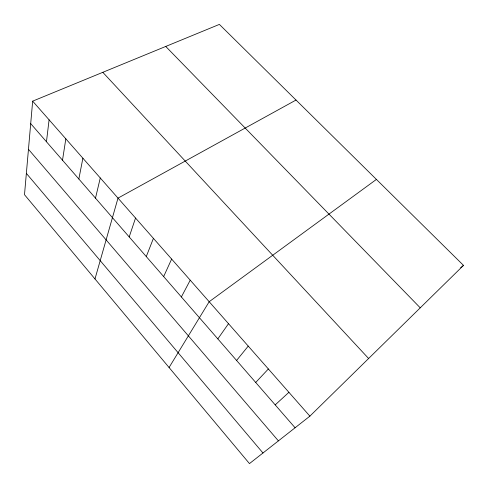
<?xml version="1.0" encoding="UTF-8"?>
<svg xmlns="http://www.w3.org/2000/svg" width="488" height="488" viewBox="0 0 488 488"><rect width="100%" height="100%" fill="white"/><g stroke="black" fill="none" stroke-linecap="round" stroke-linejoin="round"><path stroke-width="0.73" d="M32.665 101.15L24.498 194.706L249.472 463.6L309.886 416.148L463.502 265.38L219.386 24.4L32.665 101.15L309.886 416.148M46.458 141.752L49.093 119.816M62.507 160.21L65.831 138.836M78.843 179.004L82.887 158.216M95.489 198.146L100.278 177.974M94.983 278.953L118.004 198.116L296.015 100.046M129.198 236.93L135.542 218.044M146.272 256.566L153.421 238.357M163.657 276.568L171.642 259.067M181.371 296.948L190.228 280.185M169.068 367.507L209.181 301.718L376.419 179.413M217.825 338.885L228.512 323.684M236.582 360.455L248.239 346.096M255.7 382.458L268.369 368.971M275.201 404.887L288.914 392.315M460.684 267.766L463.502 265.38M165.737 46.452L420.247 307.83M102.809 72.316L368.617 358.503M30.701 123.623L295.094 427.769M28.463 149.304L278.404 440.877M26.358 173.368L262.977 452.992"/></g></svg>
